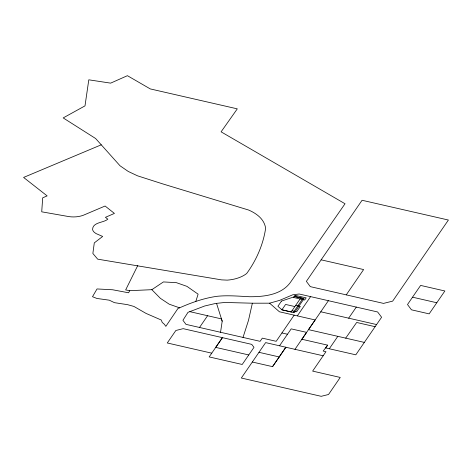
<?xml version="1.0" encoding="UTF-8"?>
<svg xmlns="http://www.w3.org/2000/svg" width="472" height="472" viewBox="0 0 472 472"><rect width="100%" height="100%" fill="white"/><g stroke="black" fill="none" stroke-linecap="round" stroke-linejoin="round"><path stroke-width="0.71" d="M220.542 332.288L222.194 321.208L221.474 318.907L189.815 311.65L187.986 312.352L182.924 320.276L185.968 324.358L260.101 341.333L262.314 338.135L276.191 341.309L294.156 315.16M294.959 349.333L301.885 339.262L327.674 345.162L325.586 347.911L355.805 354.826L381.6 317.255L377.624 311.974L299.159 294.003L292.758 294.782L279.601 300.375L269.577 303.183L252.361 303.207L248.508 320.329L243.009 337.427M195.839 301.384L198.11 294.162L186.912 286.345L176.322 282.645L163.418 281.937L151.854 289.684L129.741 290.681L125.652 289.932L137.741 265.577M129.741 290.681L128.602 292.787L112.625 289.767L97.025 288.952L92.5 296.711L96.872 298.452L109.28 300.18L114.472 302.67L127.546 304.664L133.918 306.44L146.072 313.426L161.318 320.046L162.22 322.441L164.35 324.24L165.831 326.364L177.985 308.434L179.596 307.832C191.602 302.505 203.969 298.121 217.031 296.31C227.911 295.153 238.82 296.221 249.706 296.729C264.532 296.799 282.321 294.847 291.183 281.282L345.032 203.751L221.097 131.835L237.298 108.855L150.291 88.925L127.416 75.685L110.649 83.137L88.795 79.815L85.001 105.875L63.183 117.917L95.604 138.502L120.03 165.778L128.26 171.46L137.541 175.826L162.81 183.921L248.608 210.034C256.508 213.444 264.373 219.144 265.63 228.283C263.258 244.537 256.302 260.326 246.673 273.518A28.556 16.485 0 0 1 227.256 280.138L221.504 279.872L97.674 259.157L92.866 253.464L94.294 242.885L102.666 236.442L96.028 233.563L94.317 232.336A11.641 6.72 0 0 1 92.571 229.339C92.86 221.987 103.692 222.914 107.828 219.161L105.433 217.321L114.425 213.421L105.097 206.022L83.178 215.32C78.653 216.931 73.738 217.279 68.995 216.624L41.719 211.822L42.692 197.827L47.135 195.892L23.6 177.437L101.256 144.815M279.53 345.799L291.195 328.872L306.623 332.371L301.885 339.262L328.394 300.699M323.178 355.788L265.642 342.613L241.328 378.031L321.202 396.315L328.536 394.492L340.241 377.441L312.641 371.098L325.969 351.699L323.178 351.062L327.674 345.162M412.528 297.183L407.507 304.528L411.436 309.809L429.148 313.868L444.872 290.982L420.635 285.418L412.528 297.183L436.783 302.753M272.55 366.65L285.861 347.239L272.55 366.65L252.331 362.024M199.52 327.462L207.586 315.738M248.762 354.95L242.219 364.472L209.167 356.921L222.418 337.657L215.722 347.386L248.762 354.95L253.995 347.351L251.735 344.371L183.177 328.659L175.855 330.488L167.271 342.973L211.757 353.174M321.149 259.83L306.369 281.359L310.305 286.64L383.506 303.402L392.669 301.124L448.4 220.035L362.071 200.27L321.149 259.83L363.623 269.565L346.236 294.882M291.147 311.98L300.8 297.938M293.307 312.476L302.959 298.434L294.876 296.581M297.342 315.874L310.582 296.623M348.672 318.175L356.301 307.089M329.297 348.755L337.816 336.347M345.699 338.147L356.667 322.464L375.116 326.695M189.815 311.65L204.706 305.986L215.356 303.502L224.82 302.452L252.361 303.207M295.684 305.378L300.322 306.44L296.64 311.791L292.009 310.729M320.777 311.791L376.567 324.553M294.87 306.564L285.601 304.44L281.926 309.791L291.189 311.915M364.325 342.401L308.511 329.639L315.154 319.957L279.418 311.78L269.577 303.183M281.931 332.966L287.531 334.247M258.986 352.318L279.223 356.95M179.596 307.832L169.259 304.21L160.374 298.333L151.854 289.684M216.542 303.372L222.194 321.208M281.477 301.083L277.902 306.281L282.038 309.892L294.404 312.729L304.11 298.623L295.012 296.534L281.477 301.083M295.053 295.325L293.584 297.466L304.706 300.015L306.175 297.873L295.053 295.325"/></g></svg>
